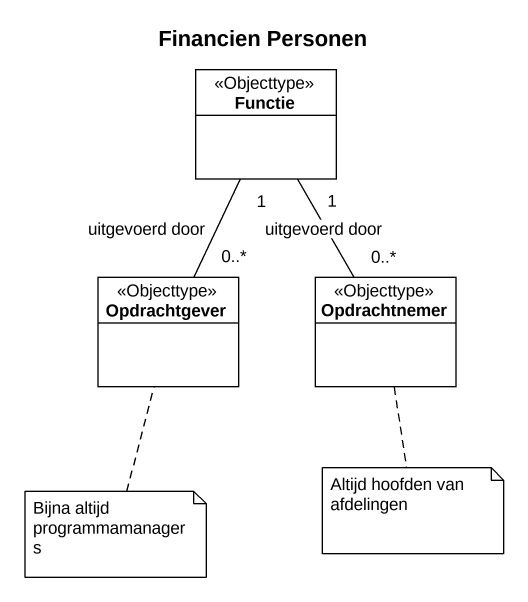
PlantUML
@startuml
title Financien Personen
hide circle
hide empty members
class Functie <<Objecttype>>
class Opdrachtgever <<Objecttype>>
class Opdrachtnemer <<Objecttype>>
Opdrachtgever "0..*" -up- "1" Functie : uitgevoerd door
Opdrachtnemer "0..*" -up- "1" Functie : uitgevoerd door
note bottom of Opdrachtgever : Bijna altijd programmamanagers
note bottom of Opdrachtnemer : Altijd hoofden van afdelingen
@enduml
